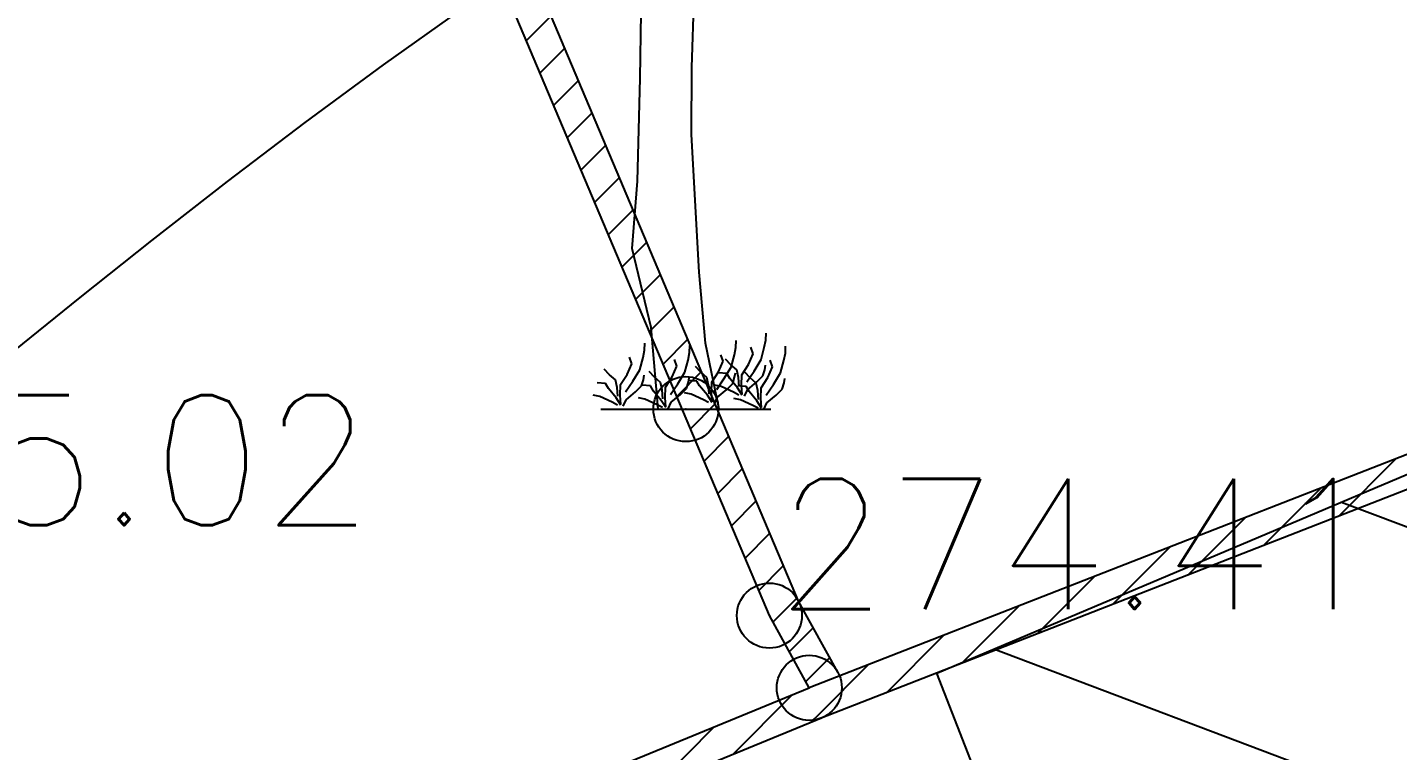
# Model space of a CAD drawing. Header units: millimetres. Extents: x 524954 to 526204, y 9523489 to 9524010.
# Drawn here: x 525646.35 to 525656.88, y 9523624.48 to 9523630.04 of the extents above; entities that cross this region are included whole.
import ezdxf

# ---------------------------------------------------------------- set-up
doc = ezdxf.new("R2010")
doc.units = ezdxf.units.MM
doc.header["$PDMODE"] = 32
doc.header["$PDSIZE"] = 0.5
doc.linetypes.add('ACAD_ISO12W100', pattern=[21, 12, -3, 0, -3, 0, -3])
for name, color, linetype in [('Arbre', 34, 'ACAD_ISO12W100'), ('Bati', 6, 'Continuous'), ('Bati_H', 1, 'Continuous'), ('Cloture', 7, 'Continuous'), ('CN_05_00', 6, 'Continuous'), ('Murs', 1, 'Continuous'), ('TopoAlt', 3, 'Continuous'), ('TOPOJIS', 7, 'Continuous')]:
    doc.layers.add(name, color=color, linetype=linetype)
doc.styles.add('Simplex 1.0', font='Simplex.shx', dxfattribs={"width": 0.99, "height": 1})
pattern_1 = [(45, (0, 0), (-0.1767766952966, 0.1767766952966), [])]

# ---------------------------------------------------------------- blocks, each defined once
blk = doc.blocks.new('TCPOINT M')
at = {"color": 0}
blk.add_point((0, 0), dxfattribs=at)
at = {"layer": 'TopoAlt', "style": 'Simplex 1.0', "width": 0.99}
blk.add_attdef('ALT', (0.15, 0.15), '', height=1, dxfattribs=at)
blk = doc.blocks.new('v088')
at = {"linetype": 'Continuous'}
for p, q in [((0.045, 2.625), (0.064, 3.179)), ((-0.352, 2.542), (-0.344, 3.046)), ((-0.373, 1.752), (-0.352, 2.542)), ((0.043, 2.109), (0.045, 2.625)), ((0.102, 1.053), (0.043, 2.109)), ((-0.412, 1.235), (-0.373, 1.752)), ((-0.268, 0.628), (-0.412, 1.235)), ((0.151, 0.506), (0.102, 1.053)), ((-0.213, 0), (-0.268, 0.628)), ((0.256, 0), (0.151, 0.506)), ((-0.654, 0), (0.654, 0))]:
    blk.add_line(p, q, dxfattribs=at)
at = {"color": 3, "linetype": 'Continuous'}
for p, q in [((0.603, 0.474), (0.615, 0.531)), ((0.615, 0.531), (0.618, 0.584)), ((-0.329, 0.397), (-0.317, 0.454)), ((-0.317, 0.454), (-0.315, 0.507)), ((0.017, 0.377), (0.029, 0.435)), ((0.029, 0.435), (0.031, 0.488)), ((0.373, 0.416), (0.385, 0.474)), ((0.385, 0.474), (0.387, 0.526)), ((0.481, 0.344), (0.517, 0.426)), ((0.517, 0.426), (0.5, 0.476)), ((0.579, 0.38), (0.603, 0.474)), ((0.752, 0.373), (0.765, 0.43)), ((0.765, 0.43), (0.767, 0.483)), ((-0.452, 0.267), (-0.416, 0.349)), ((-0.416, 0.349), (-0.433, 0.399)), ((-0.353, 0.303), (-0.329, 0.397)), ((-0.106, 0.248), (-0.07, 0.329)), ((-0.07, 0.329), (-0.087, 0.38)), ((-0.007, 0.284), (0.017, 0.377)), ((0.115, 0.284), (0.075, 0.327)), ((0.25, 0.286), (0.286, 0.368)), ((0.286, 0.368), (0.269, 0.418)), ((0.293, 0.233), (0.349, 0.322)), ((0.346, 0.341), (0.305, 0.385)), ((0.392, 0.301), (0.346, 0.341)), ((0.349, 0.322), (0.373, 0.416)), ((0.43, 0.264), (0.481, 0.344)), ((0.524, 0.291), (0.579, 0.38)), ((0.606, 0.303), (0.613, 0.337)), ((0.63, 0.243), (0.666, 0.325)), ((0.666, 0.325), (0.649, 0.375)), ((0.728, 0.279), (0.752, 0.373)), ((-0.587, 0.264), (-0.627, 0.308)), ((-0.541, 0.224), (-0.587, 0.264)), ((-0.529, 0.166), (-0.541, 0.224)), ((-0.502, 0.188), (-0.452, 0.267)), ((-0.464, 0.132), (-0.409, 0.214)), ((-0.409, 0.214), (-0.353, 0.303)), ((-0.341, 0.178), (-0.327, 0.226)), ((-0.327, 0.226), (-0.32, 0.26)), ((-0.24, 0.245), (-0.281, 0.288)), ((-0.195, 0.204), (-0.24, 0.245)), ((-0.156, 0.168), (-0.106, 0.248)), ((-0.063, 0.195), (-0.007, 0.284)), ((0.019, 0.207), (0.026, 0.24)), ((0.084, 0.216), (0.019, 0.221)), ((0.106, 0.178), (0.084, 0.216)), ((0.161, 0.243), (0.115, 0.284)), ((0.173, 0.185), (0.161, 0.243)), ((0.2, 0.207), (0.25, 0.286)), ((0.238, 0.151), (0.293, 0.233)), ((0.315, 0.274), (0.25, 0.279)), ((0.337, 0.236), (0.315, 0.274)), ((0.397, 0.163), (0.337, 0.236)), ((0.361, 0.197), (0.375, 0.245)), ((0.375, 0.245), (0.382, 0.279)), ((0.404, 0.243), (0.392, 0.301)), ((0.409, 0.175), (0.404, 0.243)), ((0.428, 0.183), (0.43, 0.264)), ((0.495, 0.24), (0.454, 0.284)), ((0.469, 0.209), (0.524, 0.291)), ((0.541, 0.2), (0.495, 0.24)), ((0.546, 0.209), (0.591, 0.255)), ((0.579, 0.163), (0.63, 0.243)), ((0.591, 0.255), (0.606, 0.303)), ((0.673, 0.19), (0.728, 0.279)), ((0.755, 0.202), (0.762, 0.236)), ((-0.661, 0.096), (-0.712, 0.106)), ((-0.618, 0.197), (-0.683, 0.202)), ((-0.596, 0.159), (-0.618, 0.197)), ((-0.536, 0.087), (-0.596, 0.159)), ((-0.524, 0.099), (-0.529, 0.166)), ((-0.505, 0.106), (-0.502, 0.188)), ((-0.5, 0.036), (-0.505, 0.106)), ((-0.459, 0.072), (-0.387, 0.132)), ((-0.387, 0.132), (-0.341, 0.178)), ((-0.272, 0.178), (-0.337, 0.183)), ((-0.25, 0.139), (-0.272, 0.178)), ((-0.19, 0.067), (-0.25, 0.139)), ((-0.183, 0.147), (-0.195, 0.204)), ((-0.178, 0.079), (-0.183, 0.147)), ((-0.159, 0.087), (-0.156, 0.168)), ((-0.118, 0.113), (-0.063, 0.195)), ((-0.113, 0.053), (-0.041, 0.113)), ((-0.041, 0.113), (0.005, 0.159)), ((0.041, 0.115), (-0.01, 0.125)), ((0.005, 0.159), (0.019, 0.207)), ((0.135, 0.072), (0.041, 0.115)), ((0.166, 0.106), (0.106, 0.178)), ((0.202, 0.05), (0.166, 0.106)), ((0.178, 0.118), (0.173, 0.185)), ((0.197, 0.125), (0.2, 0.207)), ((0.202, 0.055), (0.197, 0.125)), ((0.272, 0.173), (0.221, 0.183)), ((0.243, 0.091), (0.315, 0.151)), ((0.365, 0.13), (0.272, 0.173)), ((0.315, 0.151), (0.361, 0.197)), ((0.406, 0.108), (0.365, 0.13)), ((0.433, 0.108), (0.397, 0.163)), ((0.464, 0.173), (0.399, 0.178)), ((0.433, 0.113), (0.428, 0.183)), ((0.45, 0.099), (0.474, 0.149)), ((0.486, 0.135), (0.464, 0.173)), ((0.474, 0.149), (0.546, 0.209)), ((0.546, 0.063), (0.486, 0.135)), ((0.553, 0.142), (0.541, 0.2)), ((0.558, 0.075), (0.553, 0.142)), ((0.577, 0.082), (0.579, 0.163)), ((0.618, 0.108), (0.673, 0.19)), ((0.623, 0.048), (0.695, 0.108)), ((0.695, 0.108), (0.74, 0.154)), ((0.74, 0.154), (0.755, 0.202)), ((-0.567, 0.053), (-0.661, 0.096)), ((-0.527, 0.031), (-0.567, 0.053)), ((-0.5, 0.031), (-0.536, 0.087)), ((-0.483, 0.022), (-0.459, 0.072)), ((-0.315, 0.077), (-0.365, 0.087)), ((-0.221, 0.034), (-0.315, 0.077)), ((-0.18, 0.012), (-0.221, 0.034)), ((-0.154, 0.012), (-0.19, 0.067)), ((-0.154, 0.017), (-0.159, 0.087)), ((-0.137, 0.002), (-0.113, 0.053)), ((0.175, 0.05), (0.135, 0.072)), ((0.219, 0.041), (0.243, 0.091)), ((0.421, 0.072), (0.37, 0.082)), ((0.514, 0.029), (0.421, 0.072)), ((0.555, 0.007), (0.514, 0.029)), ((0.582, 0.007), (0.546, 0.063)), ((0.582, 0.012), (0.577, 0.082)), ((0.599, -0.002), (0.623, 0.048))]:
    blk.add_line(p, q, dxfattribs=at)

msp = doc.modelspace()

# ---------------------------------------------------------------- hatches: boundary and pattern name
at = {"layer": 'Bati_H'}
h = msp.add_hatch(dxfattribs=at)
h.set_pattern_fill('_U', color=256, scale=2, angle=-20.6727, style=0, pattern_type=0)
h.set_pattern_definition([(339.327251018, (0, 0), (0.70605977586, 1.87122408944), [])])
h.paths.add_polyline_path([(525661.659, 9523628.591), (525663.788, 9523623.881), (525655.202, 9523620.308), (525653.342, 9523625.079)])
at = {"layer": 'Murs'}
h = msp.add_hatch(dxfattribs=at)
h.set_pattern_fill('_U', color=256, scale=0.25, angle=45, style=0, pattern_type=0)
h.set_pattern_definition(pattern_1)
h.paths.add_polyline_path([(525652.361, 9523624.965), (525652.054, 9523625.52), (525647.738, 9523635.722), (525645.012, 9523644.874), (525668.584, 9523653.608), (525668.671, 9523653.373), (525645.319, 9523644.721), (525647.974, 9523635.807), (525652.279, 9523625.63), (525652.58, 9523625.086)])
h = msp.add_hatch(dxfattribs=at)
h.set_pattern_fill('_U', color=256, scale=0.25, angle=45, style=0, pattern_type=0)
h.set_pattern_definition(pattern_1)
h.paths.add_polyline_path([(525678.367, 9523635.601), (525672.959, 9523633.312), (525666.039, 9523630.485), (525661.659, 9523628.591), (525652.361, 9523624.965), (525652.452, 9523624.732), (525661.754, 9523628.359), (525666.136, 9523630.255), (525673.055, 9523633.081), (525678.465, 9523635.371)])
h = msp.add_hatch(dxfattribs=at)
h.set_pattern_fill('_U', color=256, scale=0.25, angle=45, style=0, pattern_type=0)
h.set_pattern_definition(pattern_1)
h.paths.add_polyline_path([(525647.972, 9523615.069), (525647.282, 9523622.879), (525652.361, 9523624.965), (525652.456, 9523624.734), (525647.547, 9523622.718), (525648.221, 9523615.091)])

# ---------------------------------------------------------------- linework, layer by layer
at = {"layer": 'Bati', "flags": 128}
msp.add_lwpolyline([(525661.659, 9523628.591), (525663.788, 9523623.881), (525655.202, 9523620.308), (525653.342, 9523625.079), (525653.342, 9523625.079)], close=True, dxfattribs=at)
at = {"layer": 'Cloture', "flags": 128}
for points in [[(525652.361, 9523624.965), (525652.054, 9523625.52), (525647.738, 9523635.722), (525645.012, 9523644.874), (525668.584, 9523653.608)], [(525652.58, 9523625.086), (525652.279, 9523625.63), (525647.974, 9523635.807), (525645.319, 9523644.721), (525668.671, 9523653.373)], [(525678.367, 9523635.601), (525672.959, 9523633.312), (525666.039, 9523630.485), (525661.659, 9523628.591), (525652.361, 9523624.965)], [(525678.465, 9523635.371), (525673.055, 9523633.081), (525666.136, 9523630.255), (525661.754, 9523628.359), (525652.452, 9523624.732)], [(525678.465, 9523635.371), (525673.055, 9523633.081), (525666.136, 9523630.255), (525661.754, 9523628.359), (525652.452, 9523624.732)], [(525661.659, 9523628.591), (525663.788, 9523623.881), (525655.202, 9523620.308), (525653.342, 9523625.079)], [(525647.972, 9523615.069), (525647.282, 9523622.879), (525652.361, 9523624.965)], [(525648.221, 9523615.091), (525647.547, 9523622.718), (525652.456, 9523624.734)], [(525648.221, 9523615.091), (525647.547, 9523622.718), (525652.456, 9523624.734)]]:
    msp.add_lwpolyline(points, dxfattribs=at)
at = {"layer": 'CN_05_00', "elevation": 275, "flags": 128}
msp.add_lwpolyline([(525646.247, 9523627.556), (525646.755, 9523627.964), (525647.306, 9523628.402), (525647.887, 9523628.855), (525648.485, 9523629.31), (525649.086, 9523629.753), (525649.679, 9523630.172), (525650.253, 9523630.555), (525650.81, 9523630.895), (525651.356, 9523631.19), (525651.897, 9523631.436), (525652.438, 9523631.629), (525652.985, 9523631.765), (525653.543, 9523631.841), (525654.118, 9523631.853), (525654.713, 9523631.803), (525655.325, 9523631.714), (525655.946, 9523631.616), (525656.57, 9523631.539), (525657.192, 9523631.511)], dxfattribs=at)

# ---------------------------------------------------------------- block references
at = {"layer": 'Arbre'}
msp.add_blockref('v088', (525651.412, 9523627.107), dxfattribs=at)
at = {"layer": 'TOPOJIS'}
for p in [(525651.412, 9523627.107), (525652.361, 9523624.965, 274.63)]:
    msp.add_blockref('TCPOINT M', p, dxfattribs=at)
ref = msp.add_blockref('TCPOINT M', (525644.284, 9523626.164, 275.02), dxfattribs=at)
ref.add_attrib('ALT', '275.02', (525644.334, 9523626.214, 275.02), dxfattribs={"layer": 'TopoAlt', "height": 1, "style": 'Simplex 1.0', "width": 0.99})
ref = msp.add_blockref('TCPOINT M', (525652.054, 9523625.52, 274.41), dxfattribs=at)
ref.add_attrib('ALT', '274.41', (525652.104, 9523625.57, 274.41), dxfattribs={"layer": 'TopoAlt', "height": 1, "style": 'Simplex 1.0', "width": 0.99})

doc.saveas('drawing.dxf')
